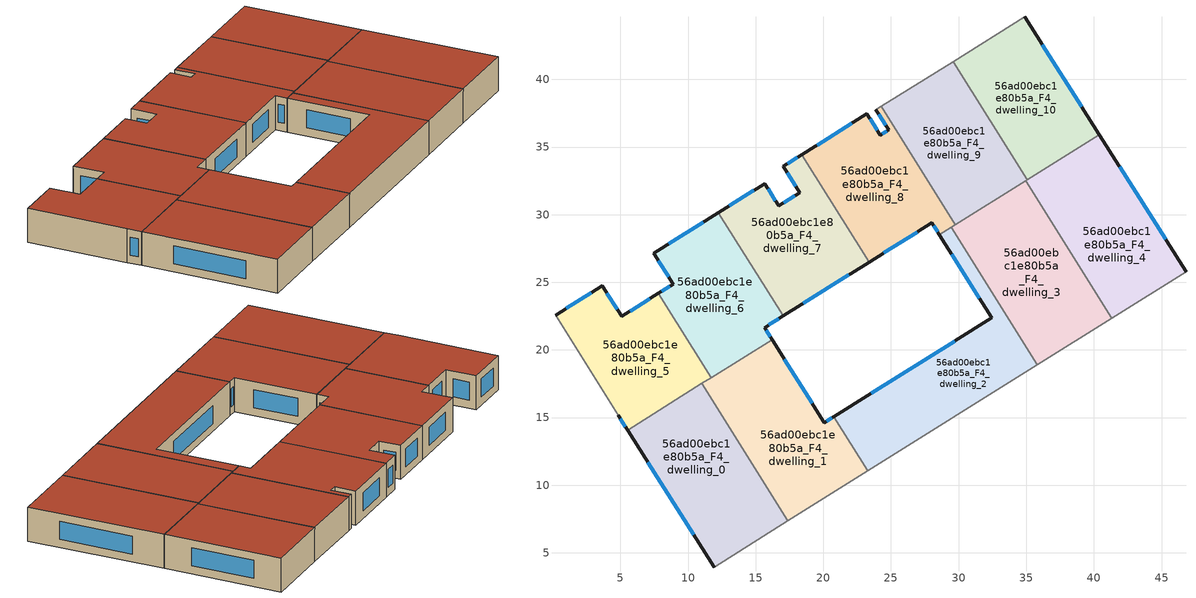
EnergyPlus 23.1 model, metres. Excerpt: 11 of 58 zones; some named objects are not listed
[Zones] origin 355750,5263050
56ad00ebc1e80b5a_F4_dwelling_0
 floor to 56ad00ebc1e80b5a_F3_dwelling_0 (EU_floor_Construction): 11.02,17.53 17.38,7.37 11.92,3.95 5.52,14.08 z12
 wall outside (EU_wall_Construction): 5.52,14.08 11.92,3.95 z12:15
 wall adiabatic (EU_wall_Construction): 11.92,3.95 17.38,7.37 z12:15
 wall to 56ad00ebc1e80b5a_F4_dwelling_1 (EU_wall_Construction): 17.38,7.37 11.02,17.53 z12:15
 wall to 56ad00ebc1e80b5a_F4_dwelling_5 (EU_wall_Construction): 11.02,17.53 5.52,14.08 z12:15
 window (EU_Window_Construction): 7.03,11.7 10.42,6.33 z12.7:14.3
 roof outside (EU_roof_Construction): 17.38,7.37 11.02,17.53 5.52,14.08 11.92,3.95 z15
56ad00ebc1e80b5a_F4_dwelling_1
 floor to 56ad00ebc1e80b5a_F3_dwelling_1 (EU_floor_Construction): 20.78,15.08 23.29,11.07 17.38,7.37 11.02,17.53 16.21,20.77 20.08,14.64 z12
 wall outside (EU_wall_Construction): 20.78,15.08 20.08,14.64 16.21,20.77 z12:15
 wall adiabatic (EU_wall_Construction): 17.38,7.37 23.29,11.07 z12:15
 wall to 56ad00ebc1e80b5a_F4_dwelling_2 (EU_wall_Construction): 23.29,11.07 20.78,15.08 z12:15
 wall to 56ad00ebc1e80b5a_F4_dwelling_6 (EU_wall_Construction): 16.21,20.77 11.7,17.95 z12:15
 wall to 56ad00ebc1e80b5a_F4_dwelling_5 (EU_wall_Construction): 11.7,17.95 11.02,17.53 z12:15
 window (EU_Window_Construction): 19.17,16.08 17.12,19.33 / 20.62,14.97 20.24,14.74 z12.7:14.3
 roof outside (EU_roof_Construction): 23.29,11.07 20.78,15.08 20.08,14.64 16.21,20.77 11.02,17.53 17.38,7.37 z15
56ad00ebc1e80b5a_F4_dwelling_10
 floor to 56ad00ebc1e80b5a_F3_dwelling_10 (EU_floor_Construction): 34.88,44.62 40.39,35.92 35.06,32.58 29.59,41.32 z12
 wall outside (EU_wall_Construction): 40.39,35.92 34.88,44.62 z12:15
 wall to 56ad00ebc1e80b5a_F4_dwelling_9 (EU_wall_Construction): 29.59,41.32 35.06,32.58 z12:15
 wall adiabatic (EU_wall_Construction): 34.88,44.62 29.59,41.32 z12:15
 wall to 56ad00ebc1e80b5a_F4_dwelling_4 (EU_wall_Construction): 35.06,32.58 40.39,35.92 z12:15
 window (EU_Window_Construction): 39.1,37.96 36.18,42.57 z12.7:14.3
 roof outside (EU_roof_Construction): 40.39,35.92 34.88,44.62 29.59,41.32 35.06,32.58 z15
56ad00ebc1e80b5a_F4_dwelling_2
 floor to 56ad00ebc1e80b5a_F3_dwelling_2 (EU_floor_Construction): 29.47,29.08 35.83,18.92 23.29,11.07 20.78,15.08 32.44,22.37 28.57,28.51 z12
 wall outside (EU_wall_Construction): 28.57,28.51 32.44,22.37 20.78,15.08 z12:15
 wall to 56ad00ebc1e80b5a_F4_dwelling_3 (EU_wall_Construction): 35.83,18.92 29.47,29.08 z12:15
 wall adiabatic (EU_wall_Construction): 23.29,11.07 35.83,18.92 z12:15
 wall to 56ad00ebc1e80b5a_F4_dwelling_8 (EU_wall_Construction): 29.47,29.08 28.57,28.51 z12:15
 window (EU_Window_Construction): 29.71,20.66 23.52,16.79 / 29.48,27.07 31.53,23.81 z12.7:14.3
 roof outside (EU_roof_Construction): 35.83,18.92 29.47,29.08 28.57,28.51 32.44,22.37 20.78,15.08 23.29,11.07 z15
56ad00ebc1e80b5a_F4_dwelling_3
 floor to 56ad00ebc1e80b5a_F3_dwelling_3 (EU_floor_Construction): 34.94,32.51 41.3,22.35 35.83,18.92 29.47,29.08 z12
 wall to 56ad00ebc1e80b5a_F4_dwelling_4 (EU_wall_Construction): 41.3,22.35 34.94,32.51 z12:15
 wall adiabatic (EU_wall_Construction): 35.83,18.92 41.3,22.35 z12:15
 wall to 56ad00ebc1e80b5a_F4_dwelling_9 (EU_wall_Construction): 34.94,32.51 29.76,29.26 z12:15
 wall to 56ad00ebc1e80b5a_F4_dwelling_8 (EU_wall_Construction): 29.76,29.26 29.47,29.08 z12:15
 roof outside (EU_roof_Construction): 41.3,22.35 34.94,32.51 29.47,29.08 35.83,18.92 z15
56ad00ebc1e80b5a_F4_dwelling_4
 floor to 56ad00ebc1e80b5a_F3_dwelling_4 (EU_floor_Construction): 40.39,35.92 46.81,25.8 41.3,22.35 34.94,32.51 z12
 wall outside (EU_wall_Construction): 46.81,25.8 40.39,35.92 z12:15
 wall adiabatic (EU_wall_Construction): 41.3,22.35 46.81,25.8 z12:15
 wall to 56ad00ebc1e80b5a_F4_dwelling_9 (EU_wall_Construction): 35.06,32.58 34.94,32.51 z12:15
 window (EU_Window_Construction): 45.3,28.17 41.9,33.54 z12.7:14.3
 roof outside (EU_roof_Construction): 46.81,25.8 40.39,35.92 34.94,32.51 41.3,22.35 z15
56ad00ebc1e80b5a_F4_dwelling_5
 floor to 56ad00ebc1e80b5a_F3_dwelling_5 (EU_floor_Construction): 7.8,24.18 11.7,17.95 5.52,14.08 4.84,15.17 0.2,22.58 3.66,24.74 5.09,22.48 z12
 wall outside (EU_wall_Construction): 7.8,24.18 5.09,22.48 3.66,24.74 0.2,22.58 / 4.84,15.17 5.52,14.08 z12:15
 wall to 56ad00ebc1e80b5a_F4_dwelling_6 (EU_wall_Construction): 11.7,17.95 7.8,24.18 z12:15
 wall adiabatic (EU_wall_Construction): 0.2,22.58 4.84,15.17 z12:15
 window (EU_Window_Construction): 7.17,23.78 5.73,22.88 / 5,14.91 5.36,14.34 / 2.85,24.23 1.01,23.08 / 4.75,23.01 3.99,24.21 z12.7:14.3
 roof outside (EU_roof_Construction): 11.7,17.95 7.8,24.18 5.09,22.48 3.66,24.74 0.2,22.58 4.84,15.17 5.52,14.08 z15
56ad00ebc1e80b5a_F4_dwelling_6
 floor to 56ad00ebc1e80b5a_F3_dwelling_6 (EU_floor_Construction): 12.25,30.15 17.03,22.51 15.65,21.65 16.21,20.77 11.7,17.95 7.8,24.18 8.9,24.86 7.46,27.15 z12
 wall outside (EU_wall_Construction): 16.21,20.77 15.65,21.65 17.03,22.51 / 12.25,30.15 7.46,27.15 8.9,24.86 7.8,24.18 z12:15
 wall to 56ad00ebc1e80b5a_F4_dwelling_7 (EU_wall_Construction): 17.03,22.51 12.25,30.15 z12:15
 window (EU_Window_Construction): 15.98,21.85 16.71,22.31 / 16.08,20.98 15.78,21.44 / 8.64,24.7 8.06,24.34 / 7.79,26.61 8.56,25.4 / 11.12,29.44 8.58,27.85 z12.7:14.3
 roof outside (EU_roof_Construction): 16.21,20.77 15.65,21.65 17.03,22.51 12.25,30.15 7.46,27.15 8.9,24.86 7.8,24.18 11.7,17.95 z15
56ad00ebc1e80b5a_F4_dwelling_7
 floor to 56ad00ebc1e80b5a_F3_dwelling_7 (EU_floor_Construction): 18.41,34.43 23.38,26.49 17.03,22.51 12.25,30.15 15.67,32.29 16.7,30.67 18.25,31.64 17.03,33.57 z12
 wall outside (EU_wall_Construction): 18.41,34.43 17.03,33.57 18.25,31.64 16.7,30.67 15.67,32.29 12.25,30.15 / 17.03,22.51 23.38,26.49 z12:15
 wall to 56ad00ebc1e80b5a_F4_dwelling_8 (EU_wall_Construction): 23.38,26.49 18.41,34.43 z12:15
 window (EU_Window_Construction): 17.32,33.12 17.96,32.09 / 18.08,34.23 17.35,33.77 / 18.52,23.45 21.89,25.56 / 14.86,31.79 13.05,30.65 / 16.46,31.05 15.91,31.91 / 17.89,31.41 17.06,30.89 z12.7:14.3
 roof outside (EU_roof_Construction): 23.38,26.49 18.41,34.43 17.03,33.57 18.25,31.64 16.7,30.67 15.67,32.29 12.25,30.15 17.03,22.51 z15
56ad00ebc1e80b5a_F4_dwelling_8
 floor to 56ad00ebc1e80b5a_F3_dwelling_8 (EU_floor_Construction): 24.84,36.27 23.88,37.76 24.28,38.01 29.76,29.26 28.57,28.51 28.01,29.4 23.38,26.49 18.41,34.43 23.22,37.45 24.22,35.87 z12
 wall outside (EU_wall_Construction): 23.88,37.76 24.84,36.27 24.22,35.87 23.22,37.45 18.41,34.43 / 23.38,26.49 28.01,29.4 28.57,28.51 z12:15
 wall adiabatic (EU_wall_Construction): 24.28,38.01 23.88,37.76 z12:15
 wall to 56ad00ebc1e80b5a_F4_dwelling_9 (EU_wall_Construction): 29.76,29.26 24.28,38.01 z12:15
 window (EU_Window_Construction): 24.11,37.41 24.62,36.62 / 28.14,29.19 28.44,28.72 / 24.47,27.17 26.92,28.71 / 22.09,36.74 19.54,35.14 / 23.98,36.24 23.46,37.08 / 24.7,36.18 24.36,35.97 z12.7:14.3
 roof outside (EU_roof_Construction): 28.57,28.51 29.76,29.26 24.28,38.01 23.88,37.76 24.84,36.27 24.22,35.87 23.22,37.45 18.41,34.43 23.38,26.49 28.01,29.4 z15
56ad00ebc1e80b5a_F4_dwelling_9
 floor to 56ad00ebc1e80b5a_F3_dwelling_9 (EU_floor_Construction): 29.59,41.32 35.06,32.58 29.76,29.26 24.28,38.01 z12
 wall adiabatic (EU_wall_Construction): 29.59,41.32 24.28,38.01 z12:15
 roof outside (EU_roof_Construction): 35.06,32.58 29.59,41.32 24.28,38.01 29.76,29.26 z15
[Building]
EU S2 Campaign: North Axis=0; Terrain=City; Solar Distribution=FullExterior
[Site:Location]
Budapest.Ferenc.Liszt.Intl.AP: Latitude=47.437; Longitude=19.256; Time Zone=1; Elevation=185
[SizingPeriod:WeatherFileDays]
AnnualSizingPeriod: Begin Month=1; Begin Day of Month=1; End Month=12; End Day of Month=31; Day of Week for Start Day=Monday; Use Weather File Daylight Saving Period=No; Use Weather File Rain and Snow Indicators=No
[MATERIAL]
EU_InternalMass_Material: Roughness=MediumRough; Thickness=0.1; Conductivity=1; Density=1800; Specific Heat=900; Thermal Absorptance=0.9; Solar Absorptance=0.7; Visible Absorptance=0.7
[MATERIAL:NOMASS] Roughness=MediumRough; Thermal Absorptance=0.9; Solar Absorptance=0.7; Visible Absorptance=0.7
Name | Thermal Resistance
EU_wall_NoMass | 0.832559
EU_roof_NoMass | 1.39638
EU_floor_NoMass | 0.872794
[WINDOWMATERIAL:SIMPLEGLAZINGSYSTEM]
EU_Window_SimpleGlazing: UFactor=2.79869; Solar Heat Gain Coefficient=0.75; Visible Transmittance=0.75
[CONSTRUCTION]
EU_wall_Construction: EU_wall_NoMass
EU_roof_Construction: EU_roof_NoMass
EU_floor_Construction: EU_floor_NoMass
EU_Window_Construction: EU_Window_SimpleGlazing
EU_InternalMass_Construction: EU_InternalMass_Material
[ZONE] Type=1; Multiplier=1; Ceiling Height=autocalculate; Floor Area=autocalculate; Part of Total Floor Area=Yes
Name | Volume
56ad00ebc1e80b5a_F4_dwelling_0 | 232.34
56ad00ebc1e80b5a_F4_dwelling_1 | 232.298
56ad00ebc1e80b5a_F4_dwelling_10 | 193.588
56ad00ebc1e80b5a_F4_dwelling_2 | 232.296
56ad00ebc1e80b5a_F4_dwelling_3 | 232.339
56ad00ebc1e80b5a_F4_dwelling_4 | 232.305
56ad00ebc1e80b5a_F4_dwelling_5 | 193.595
56ad00ebc1e80b5a_F4_dwelling_6 | 193.59
56ad00ebc1e80b5a_F4_dwelling_7 | 193.589
56ad00ebc1e80b5a_F4_dwelling_8 | 193.605
56ad00ebc1e80b5a_F4_dwelling_9 | 193.585
[INTERNALMASS] Construction=EU_InternalMass_Construction
Name | Zone or ZoneList | Surface Area
56ad00ebc1e80b5a_F4_dwelling_0_EU_InternalMass | 56ad00ebc1e80b5a_F4_dwelling_0 | 77.441
56ad00ebc1e80b5a_F4_dwelling_1_EU_InternalMass | 56ad00ebc1e80b5a_F4_dwelling_1 | 77.4348
56ad00ebc1e80b5a_F4_dwelling_2_EU_InternalMass | 56ad00ebc1e80b5a_F4_dwelling_2 | 77.4322
56ad00ebc1e80b5a_F4_dwelling_3_EU_InternalMass | 56ad00ebc1e80b5a_F4_dwelling_3 | 77.4464
56ad00ebc1e80b5a_F4_dwelling_4_EU_InternalMass | 56ad00ebc1e80b5a_F4_dwelling_4 | 77.4349
56ad00ebc1e80b5a_F4_dwelling_5_EU_InternalMass | 56ad00ebc1e80b5a_F4_dwelling_5 | 64.5317
56ad00ebc1e80b5a_F4_dwelling_6_EU_InternalMass | 56ad00ebc1e80b5a_F4_dwelling_6 | 64.5297
56ad00ebc1e80b5a_F4_dwelling_7_EU_InternalMass | 56ad00ebc1e80b5a_F4_dwelling_7 | 64.5298
56ad00ebc1e80b5a_F4_dwelling_8_EU_InternalMass | 56ad00ebc1e80b5a_F4_dwelling_8 | 64.5354
56ad00ebc1e80b5a_F4_dwelling_9_EU_InternalMass | 56ad00ebc1e80b5a_F4_dwelling_9 | 64.5284
56ad00ebc1e80b5a_F4_dwelling_10_EU_InternalMass | 56ad00ebc1e80b5a_F4_dwelling_10 | 64.5292
[OTHEREQUIPMENT] Fuel Type=Electricity; Design Level Calculation Method=Watts/Area; Power per Zone Floor Area=1; Fraction Latent=0; Fraction Radiant=0; Fraction Lost=0; Carbon Dioxide Generation Rate=0; EndUse Subcategory=EU_Step8_InternalGains
Name | Zone or ZoneList or Space or SpaceList | Schedule
EU_Step8_InternalGain_56ad00ebc1e80b5a_F4_dwelling_0_f000 | 56ad00ebc1e80b5a_F4_dwelling_0 | EU_Step8_GainSchedule_56ad00ebc1e80b5a_F4_dwelling_0_f000
EU_Step8_InternalGain_56ad00ebc1e80b5a_F4_dwelling_1_f000 | 56ad00ebc1e80b5a_F4_dwelling_1 | EU_Step8_GainSchedule_56ad00ebc1e80b5a_F4_dwelling_1_f000
EU_Step8_InternalGain_56ad00ebc1e80b5a_F4_dwelling_2_f000 | 56ad00ebc1e80b5a_F4_dwelling_2 | EU_Step8_GainSchedule_56ad00ebc1e80b5a_F4_dwelling_2_f000
EU_Step8_InternalGain_56ad00ebc1e80b5a_F4_dwelling_3_f000 | 56ad00ebc1e80b5a_F4_dwelling_3 | EU_Step8_GainSchedule_56ad00ebc1e80b5a_F4_dwelling_3_f000
EU_Step8_InternalGain_56ad00ebc1e80b5a_F4_dwelling_4_f000 | 56ad00ebc1e80b5a_F4_dwelling_4 | EU_Step8_GainSchedule_56ad00ebc1e80b5a_F4_dwelling_4_f000
EU_Step8_InternalGain_56ad00ebc1e80b5a_F4_dwelling_5_f000 | 56ad00ebc1e80b5a_F4_dwelling_5 | EU_Step8_GainSchedule_56ad00ebc1e80b5a_F4_dwelling_5_f000
EU_Step8_InternalGain_56ad00ebc1e80b5a_F4_dwelling_6_f000 | 56ad00ebc1e80b5a_F4_dwelling_6 | EU_Step8_GainSchedule_56ad00ebc1e80b5a_F4_dwelling_6_f000
EU_Step8_InternalGain_56ad00ebc1e80b5a_F4_dwelling_7_f000 | 56ad00ebc1e80b5a_F4_dwelling_7 | EU_Step8_GainSchedule_56ad00ebc1e80b5a_F4_dwelling_7_f000
EU_Step8_InternalGain_56ad00ebc1e80b5a_F4_dwelling_8_f000 | 56ad00ebc1e80b5a_F4_dwelling_8 | EU_Step8_GainSchedule_56ad00ebc1e80b5a_F4_dwelling_8_f000
EU_Step8_InternalGain_56ad00ebc1e80b5a_F4_dwelling_9_f000 | 56ad00ebc1e80b5a_F4_dwelling_9 | EU_Step8_GainSchedule_56ad00ebc1e80b5a_F4_dwelling_9_f000
EU_Step8_InternalGain_56ad00ebc1e80b5a_F4_dwelling_10_f000 | 56ad00ebc1e80b5a_F4_dwelling_10 | EU_Step8_GainSchedule_56ad00ebc1e80b5a_F4_dwelling_10_f000
[ZONEVENTILATION:DESIGNFLOWRATE] Schedule=EU_AlwaysOn; Design Flow Rate Calculation Method=AirChanges/Hour; Air Changes per Hour=0.475469; Ventilation Type=Natural; Fan Pressure Rise=0; Fan Total Efficiency=1; Constant Term Coefficient=1; Temperature Term Coefficient=0; Velocity Term Coefficient=0; Velocity Squared Term Coefficient=0; Minimum Indoor Temperature=-100; Maximum Indoor Temperature=100; Delta Temperature=-100; Minimum Outdoor Temperature=-100; Maximum Outdoor Temperature=100; Maximum Wind Speed=40
Name | Zone or ZoneList or Space or SpaceList
EU_ConstantAir_56ad00ebc1e80b5a_F4_dwelling_0 | 56ad00ebc1e80b5a_F4_dwelling_0
EU_ConstantAir_56ad00ebc1e80b5a_F4_dwelling_1 | 56ad00ebc1e80b5a_F4_dwelling_1
EU_ConstantAir_56ad00ebc1e80b5a_F4_dwelling_2 | 56ad00ebc1e80b5a_F4_dwelling_2
EU_ConstantAir_56ad00ebc1e80b5a_F4_dwelling_3 | 56ad00ebc1e80b5a_F4_dwelling_3
EU_ConstantAir_56ad00ebc1e80b5a_F4_dwelling_4 | 56ad00ebc1e80b5a_F4_dwelling_4
EU_ConstantAir_56ad00ebc1e80b5a_F4_dwelling_5 | 56ad00ebc1e80b5a_F4_dwelling_5
EU_ConstantAir_56ad00ebc1e80b5a_F4_dwelling_6 | 56ad00ebc1e80b5a_F4_dwelling_6
EU_ConstantAir_56ad00ebc1e80b5a_F4_dwelling_7 | 56ad00ebc1e80b5a_F4_dwelling_7
EU_ConstantAir_56ad00ebc1e80b5a_F4_dwelling_8 | 56ad00ebc1e80b5a_F4_dwelling_8
EU_ConstantAir_56ad00ebc1e80b5a_F4_dwelling_9 | 56ad00ebc1e80b5a_F4_dwelling_9
EU_ConstantAir_56ad00ebc1e80b5a_F4_dwelling_10 | 56ad00ebc1e80b5a_F4_dwelling_10
[HVACTEMPLATE:ZONE:IDEALLOADSAIRSYSTEM] System Availability Schedule=EU_AlwaysOn; Maximum Heating Supply Air Temperature=50; Minimum Cooling Supply Air Temperature=13; Maximum Heating Supply Air Humidity Ratio=0.0156; Minimum Cooling Supply Air Humidity Ratio=0.0077; Heating Limit=NoLimit; Cooling Limit=NoLimit; Heating Availability Schedule=EU_AlwaysOn; Cooling Availability Schedule=EU_CoolingOff; Dehumidification Control Type=ConstantSensibleHeatRatio; Cooling Sensible Heat Ratio=0.7; Dehumidification Setpoint=60; Humidification Control Type=None; Humidification Setpoint=30; Outdoor Air Method=None; Outdoor Air Flow Rate per Person=0.00944; Outdoor Air Flow Rate per Zone Floor Area=0; Outdoor Air Flow Rate per Zone=0; Demand Controlled Ventilation Type=None; Outdoor Air Economizer Type=NoEconomizer; Heat Recovery Type=None; Sensible Heat Recovery Effectiveness=0.7; Latent Heat Recovery Effectiveness=0.65
Name | Template Thermostat
56ad00ebc1e80b5a_F4_dwelling_0 | EU_HeatOnly_56ad00ebc1e80b5a_F4_dwelling_0
56ad00ebc1e80b5a_F4_dwelling_1 | EU_HeatOnly_56ad00ebc1e80b5a_F4_dwelling_1
56ad00ebc1e80b5a_F4_dwelling_2 | EU_HeatOnly_56ad00ebc1e80b5a_F4_dwelling_2
56ad00ebc1e80b5a_F4_dwelling_3 | EU_HeatOnly_56ad00ebc1e80b5a_F4_dwelling_3
56ad00ebc1e80b5a_F4_dwelling_4 | EU_HeatOnly_56ad00ebc1e80b5a_F4_dwelling_4
56ad00ebc1e80b5a_F4_dwelling_5 | EU_HeatOnly_56ad00ebc1e80b5a_F4_dwelling_5
56ad00ebc1e80b5a_F4_dwelling_6 | EU_HeatOnly_56ad00ebc1e80b5a_F4_dwelling_6
56ad00ebc1e80b5a_F4_dwelling_7 | EU_HeatOnly_56ad00ebc1e80b5a_F4_dwelling_7
56ad00ebc1e80b5a_F4_dwelling_8 | EU_HeatOnly_56ad00ebc1e80b5a_F4_dwelling_8
56ad00ebc1e80b5a_F4_dwelling_9 | EU_HeatOnly_56ad00ebc1e80b5a_F4_dwelling_9
56ad00ebc1e80b5a_F4_dwelling_10 | EU_HeatOnly_56ad00ebc1e80b5a_F4_dwelling_10
[SIZING:ZONE] Zone Cooling Design Supply Air Temperature Input Method=SupplyAirTemperature; Zone Cooling Design Supply Air Temperature=13; Zone Heating Design Supply Air Temperature Input Method=SupplyAirTemperature; Zone Heating Design Supply Air Temperature=50; Zone Cooling Design Supply Air Humidity Ratio=0.008; Zone Heating Design Supply Air Humidity Ratio=0.008; Cooling Design Air Flow Method=DesignDay; Cooling Design Air Flow Rate=0; Cooling Minimum Air Flow per Zone Floor Area=0.000762; Cooling Minimum Air Flow=0; Cooling Minimum Air Flow Fraction=0.2; Heating Design Air Flow Method=DesignDay; Heating Design Air Flow Rate=0; Heating Maximum Air Flow per Zone Floor Area=0.002032; Heating Maximum Air Flow=0.141576; Heating Maximum Air Flow Fraction=0.3; Account for Dedicated Outdoor Air System=No; Dedicated Outdoor Air System Control Strategy=NeutralSupplyAir; Dedicated Outdoor Air Low Setpoint Temperature for Design=autosize; Dedicated Outdoor Air High Setpoint Temperature for Design=autosize; Zone Load Sizing Method=Sensible Load Only No Latent Load; Zone Latent Cooling Design Supply Air Humidity Ratio Input Method=HumidityRatioDifference; Zone Cooling Design Supply Air Humidity Ratio Difference=0.005; Zone Latent Heating Design Supply Air Humidity Ratio Input Method=HumidityRatioDifference; Zone Humidification Design Supply Air Humidity Ratio Difference=0.005
56ad00ebc1e80b5a_F4_dwelling_0; 56ad00ebc1e80b5a_F4_dwelling_1; 56ad00ebc1e80b5a_F4_dwelling_2; 56ad00ebc1e80b5a_F4_dwelling_3; 56ad00ebc1e80b5a_F4_dwelling_4; 56ad00ebc1e80b5a_F4_dwelling_5; 56ad00ebc1e80b5a_F4_dwelling_6; 56ad00ebc1e80b5a_F4_dwelling_7; 56ad00ebc1e80b5a_F4_dwelling_8; 56ad00ebc1e80b5a_F4_dwelling_9; 56ad00ebc1e80b5a_F4_dwelling_10
[SCHEDULE:CONSTANT]
Name | Hourly Value
EU_AlwaysOn | 1
EU_CoolingOff | 0
[SCHEDULE:FILE] Column Number=1; Rows to Skip at Top=0; Number of Hours of Data=8760; Column Separator=Comma; Interpolate to Timestep=No; Minutes per Item=60; Adjust Schedule for Daylight Savings=Yes
Name | File
EU_Step8_GainSchedule_56ad00ebc1e80b5a_F4_dwelling_0_f000 | ../../schedules/56ad00ebc1e80b5a/56ad00ebc1e80b5a_F4_dwelling_0_f000_gain.csv
EU_Step8_GainSchedule_56ad00ebc1e80b5a_F4_dwelling_1_f000 | ../../schedules/56ad00ebc1e80b5a/56ad00ebc1e80b5a_F4_dwelling_1_f000_gain.csv
EU_Step8_GainSchedule_56ad00ebc1e80b5a_F4_dwelling_2_f000 | ../../schedules/56ad00ebc1e80b5a/56ad00ebc1e80b5a_F4_dwelling_2_f000_gain.csv
EU_Step8_GainSchedule_56ad00ebc1e80b5a_F4_dwelling_3_f000 | ../../schedules/56ad00ebc1e80b5a/56ad00ebc1e80b5a_F4_dwelling_3_f000_gain.csv
EU_Step8_GainSchedule_56ad00ebc1e80b5a_F4_dwelling_4_f000 | ../../schedules/56ad00ebc1e80b5a/56ad00ebc1e80b5a_F4_dwelling_4_f000_gain.csv
EU_Step8_GainSchedule_56ad00ebc1e80b5a_F4_dwelling_5_f000 | ../../schedules/56ad00ebc1e80b5a/56ad00ebc1e80b5a_F4_dwelling_5_f000_gain.csv
EU_Step8_GainSchedule_56ad00ebc1e80b5a_F4_dwelling_6_f000 | ../../schedules/56ad00ebc1e80b5a/56ad00ebc1e80b5a_F4_dwelling_6_f000_gain.csv
EU_Step8_GainSchedule_56ad00ebc1e80b5a_F4_dwelling_7_f000 | ../../schedules/56ad00ebc1e80b5a/56ad00ebc1e80b5a_F4_dwelling_7_f000_gain.csv
EU_Step8_GainSchedule_56ad00ebc1e80b5a_F4_dwelling_8_f000 | ../../schedules/56ad00ebc1e80b5a/56ad00ebc1e80b5a_F4_dwelling_8_f000_gain.csv
EU_Step8_GainSchedule_56ad00ebc1e80b5a_F4_dwelling_9_f000 | ../../schedules/56ad00ebc1e80b5a/56ad00ebc1e80b5a_F4_dwelling_9_f000_gain.csv
EU_Step8_GainSchedule_56ad00ebc1e80b5a_F4_dwelling_10_f000 | ../../schedules/56ad00ebc1e80b5a/56ad00ebc1e80b5a_F4_dwelling_10_f000_gain.csv
